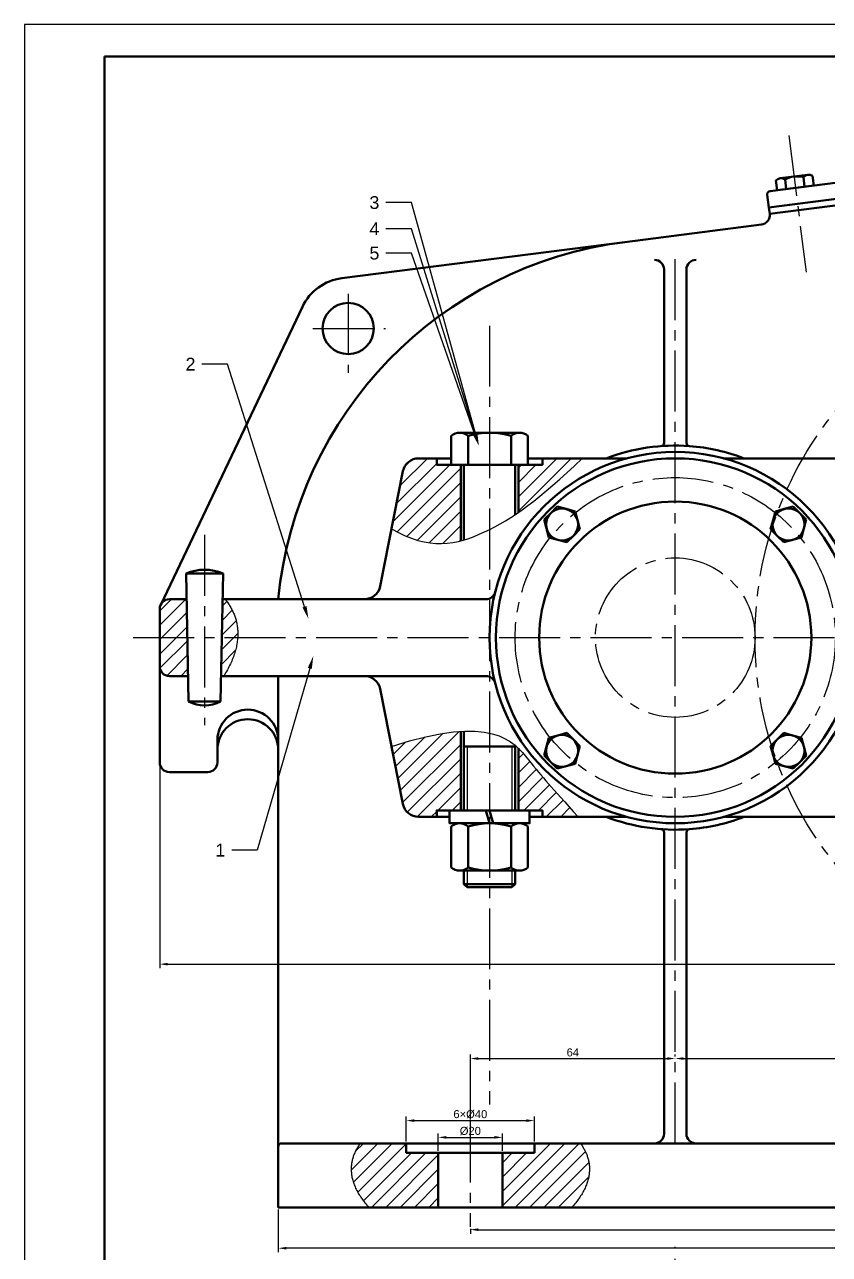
# Model space of a CAD drawing. Header units: millimetres. Extents: x 36 to 1225, y 31 to 872.
# Drawn here: x 36.4 to 287.8, y 488.3 to 872.5 of the extents above; entities that cross this region are included whole.
import ezdxf
from ezdxf import colors
from ezdxf.entities.mleader import LeaderData, LeaderLine
from ezdxf.math import Vec2, Vec3

# ---------------------------------------------------------------- set-up
doc = ezdxf.new("R2010")
doc.units = ezdxf.units.MM
doc.linetypes.add('CENTER2', pattern=[28.575, 19.05, -3.175, 3.175, -3.175])
doc.layers.get('0').update_dxf_attribs({"lineweight": 50})
doc.layers.add('中心线', color=1, linetype='CENTER2')
doc.layers.add('细实线', color=7, linetype='Continuous')
doc.layers.add('粗实线', color=7, linetype='Continuous', lineweight=50)
doc.styles.get("Standard").update_dxf_attribs({"font": 'arial.ttf'})
doc.dimstyles.new('ISO-25', dxfattribs={"dimtxt": 2.5, "dimasz": 2.5, "dimexe": 1.25, "dimexo": 0.625, "dimtad": 1, "dimtxsty": 'Standard', "dimcen": 2.5, "dimadec": 0, "dimazin": 0, "dimtfac": 1, "dimtmove": 0, "dimatfit": 3, "dimfxl": 1, "dimarcsym": 0})
pattern_1 = [(45, (-1008.6888, -2603.666), (-2.245064, 2.245064), [])]

# ---------------------------------------------------------------- blocks, each defined once
blk = doc.blocks.new('*U15')
for q in [(-2.89, 0), (2.89, 0)]:
    blk.add_line((0, 0), q)
blk = doc.blocks.new('*U16')
at = {"color": 0, "linetype": 'ByBlock', "lineweight": -2, "transparency": 16777216}
for p, rotation in [((1083.88, 3351.7), 59.99999999999999), ((1092.54, 3351.7), 299.9999999999999), ((1083.88, 3346.7), 120), ((1092.54, 3346.7), 240), ((1088.21, 3344.2), 180)]:
    blk.add_blockref('*U15', p, dxfattribs=dict(at, rotation=rotation))
blk.add_blockref('*U15', (1088.21, 3354.2), dxfattribs=at)
blk = doc.blocks.new('*U4')
blk.add_circle((35.36, -14.64), 5)
at = {"rotation": 135}
blk.add_blockref('*U16', (3173.08, 1584.12), dxfattribs=at)
blk = doc.blocks.new('*U5')
at = {"color": 0, "linetype": 'ByBlock', "lineweight": -2, "transparency": 16777216}
for p, rotation in [((1198.34, 3284.63), 90), ((1248.34, 3234.63), 180), ((1298.34, 3284.63), 270)]:
    blk.add_blockref('*U4', p, dxfattribs=dict(at, rotation=rotation))
blk.add_blockref('*U4', (1248.34, 3334.63), dxfattribs=at)
blk = doc.blocks.new('*D19')
at = {"layer": 'Defpoints', "color": 0, "transparency": 16777216}
for p in [(115.65, 502.96), (693.65, 502.96), (115.65, 490.21)]:
    blk.add_point(p, dxfattribs=at)
at = {"layer": '细实线', "color": 0, "lineweight": -2, "transparency": 16777216}
for p, q in [((115.65, 502.34), (115.65, 488.96)), ((693.65, 502.34), (693.65, 488.96)), ((691.15, 490.21), (118.15, 490.21))]:
    blk.add_line(p, q, dxfattribs=at)
at = {"layer": '细实线', "color": 0, "transparency": 16777216}
for points in [[(118.15, 490.63), (118.15, 489.8), (115.65, 490.21)], [(691.15, 490.63), (691.15, 489.8), (693.65, 490.21)]]:
    blk.add_solid(points, dxfattribs=at)
at = {"layer": '细实线', "color": 0, "transparency": 16777216, "insert": (404.65, 492.11), "char_height": 2.5, "attachment_point": 5}
blk.add_mtext('578', dxfattribs=at)
blk = doc.blocks.new('*D20')
at = {"layer": 'Defpoints', "color": 0, "transparency": 16777216}
for p in [(175.65, 496.85), (633.65, 496), (633.65, 493.9)]:
    blk.add_point(p, dxfattribs=at)
at = {"layer": '细实线', "color": 0, "lineweight": -2, "transparency": 16777216}
for p, q in [((175.65, 496.23), (175.65, 494.75)), ((178.15, 496), (631.15, 496)), ((633.65, 494.53), (633.65, 497.25))]:
    blk.add_line(p, q, dxfattribs=at)
at = {"layer": '细实线', "color": 0, "transparency": 16777216}
for points in [[(178.15, 496.42), (178.15, 495.59), (175.65, 496)], [(631.15, 496.42), (631.15, 495.59), (633.65, 496)]]:
    blk.add_solid(points, dxfattribs=at)
at = {"layer": '细实线', "color": 0, "transparency": 16777216, "insert": (404.65, 497.91), "char_height": 2.5, "attachment_point": 5}
blk.add_mtext('458', dxfattribs=at)
blk = doc.blocks.new('*D21')
at = {"layer": 'Defpoints', "color": 0, "transparency": 16777216}
for p in [(239.65, 549.47), (376.65, 549.47), (376.65, 549.47)]:
    blk.add_point(p, dxfattribs=at)
at = {"layer": '细实线', "color": 0, "lineweight": -2, "transparency": 16777216}
for p, q in [((239.65, 550.09), (239.65, 550.72)), ((242.15, 549.47), (374.15, 549.47)), ((376.65, 550.09), (376.65, 550.72))]:
    blk.add_line(p, q, dxfattribs=at)
at = {"layer": '细实线', "color": 0, "transparency": 16777216}
for points in [[(242.15, 549.88), (242.15, 549.05), (239.65, 549.47)], [(374.15, 549.88), (374.15, 549.05), (376.65, 549.47)]]:
    blk.add_solid(points, dxfattribs=at)
at = {"layer": '细实线', "color": 0, "transparency": 16777216, "insert": (308.15, 551.37), "char_height": 2.5, "attachment_point": 5}
blk.add_mtext('137', dxfattribs=at)
blk = doc.blocks.new('*D24')
at = {"layer": 'Defpoints', "color": 0, "transparency": 16777216}
for p in [(78.65, 641.96), (730.65, 641.96), (730.65, 578.95)]:
    blk.add_point(p, dxfattribs=at)
at = {"layer": '细实线', "color": 0, "lineweight": -2, "transparency": 16777216}
for p, q in [((78.65, 641.34), (78.65, 577.7)), ((730.65, 641.34), (730.65, 577.7)), ((81.15, 578.95), (728.15, 578.95))]:
    blk.add_line(p, q, dxfattribs=at)
at = {"layer": '细实线', "color": 0, "transparency": 16777216}
for points in [[(81.15, 579.37), (81.15, 578.53), (78.65, 578.95)], [(728.15, 579.37), (728.15, 578.53), (730.65, 578.95)]]:
    blk.add_solid(points, dxfattribs=at)
at = {"layer": '细实线', "color": 0, "transparency": 16777216, "insert": (404.65, 580.85), "char_height": 2.5, "attachment_point": 5}
blk.add_mtext('652', dxfattribs=at)
blk = doc.blocks.new('*D25')
at = {"layer": 'Defpoints', "color": 0, "transparency": 16777216}
for p in [(195.65, 530.07), (155.65, 522.96), (195.65, 522.96)]:
    blk.add_point(p, dxfattribs=at)
at = {"layer": '细实线', "color": 0, "lineweight": -2, "transparency": 16777216}
for p, q in [((155.65, 523.59), (155.65, 531.32)), ((195.65, 523.59), (195.65, 531.32)), ((158.15, 530.07), (193.15, 530.07))]:
    blk.add_line(p, q, dxfattribs=at)
at = {"layer": '细实线', "color": 0, "transparency": 16777216}
for points in [[(158.15, 530.49), (158.15, 529.66), (155.65, 530.07)], [(193.15, 530.49), (193.15, 529.66), (195.65, 530.07)]]:
    blk.add_solid(points, dxfattribs=at)
at = {"layer": '细实线', "color": 0, "transparency": 16777216, "insert": (175.65, 532.05), "char_height": 2.5, "attachment_point": 5}
blk.add_mtext('6×%%C40', dxfattribs=at)
blk = doc.blocks.new('*D26')
at = {"layer": 'Defpoints', "color": 0, "transparency": 16777216}
for p in [(185.65, 524.84), (165.65, 519.96), (185.65, 519.96)]:
    blk.add_point(p, dxfattribs=at)
at = {"layer": '细实线', "color": 0, "lineweight": -2, "transparency": 16777216}
for p, q in [((165.65, 520.59), (165.65, 526.09)), ((168.15, 524.84), (183.15, 524.84)), ((185.65, 520.59), (185.65, 526.09))]:
    blk.add_line(p, q, dxfattribs=at)
at = {"layer": '细实线', "color": 0, "transparency": 16777216}
for points in [[(168.15, 525.26), (168.15, 524.43), (165.65, 524.84)], [(183.15, 525.26), (183.15, 524.43), (185.65, 524.84)]]:
    blk.add_solid(points, dxfattribs=at)
at = {"layer": '细实线', "color": 0, "transparency": 16777216, "insert": (175.65, 526.82), "char_height": 2.5, "attachment_point": 5}
blk.add_mtext('%%C20', dxfattribs=at)
blk = doc.blocks.new('*D27')
at = {"layer": 'Defpoints', "color": 0, "transparency": 16777216}
for p in [(239.65, 549.47), (239.65, 549.47), (175.65, 529.75)]:
    blk.add_point(p, dxfattribs=at)
at = {"layer": '细实线', "color": 0, "lineweight": -2, "transparency": 16777216}
for p, q in [((175.65, 530.38), (175.65, 550.72)), ((178.15, 549.47), (237.15, 549.47)), ((239.65, 550.09), (239.65, 550.72))]:
    blk.add_line(p, q, dxfattribs=at)
at = {"layer": '细实线', "color": 0, "transparency": 16777216}
for points in [[(178.15, 549.88), (178.15, 549.05), (175.65, 549.47)], [(237.15, 549.88), (237.15, 549.05), (239.65, 549.47)]]:
    blk.add_solid(points, dxfattribs=at)
at = {"layer": '细实线', "color": 0, "transparency": 16777216, "insert": (207.65, 551.37), "char_height": 2.5, "attachment_point": 5}
blk.add_mtext('64', dxfattribs=at)

msp = doc.modelspace()

# ---------------------------------------------------------------- hatches: boundary and pattern name
at = {"layer": '细实线', "true_color": 0x000000}
h = msp.add_hatch(dxfattribs=at)
h.set_pattern_fill('ANSI31', color=18)
edge = h.paths.add_edge_path()
edge.add_line((172.651, 734.962), (165.151, 734.962))
edge.add_line((165.151, 734.962), (165.151, 736.962))
edge.add_line((165.151, 736.962), (159.509, 736.962))
edge.add_arc((159.509, 731.962), 5, 90, 168.81425)
edge.add_line((154.604, 732.932), (151.05, 714.962))
edge.add_spline(control_points=[(151.05, 714.962), (159.398, 710.056), (166.249, 709.602), (172.651, 711.225)], knot_values=[0, 0, 0, 0, 0.7174204, 0.7174204, 0.7174204, 0.7174204], degree=3, periodic=0)
edge.add_line((172.651, 711.225), (172.651, 734.962))
h = msp.add_hatch(dxfattribs=at)
h.set_pattern_fill('ANSI31', color=18)
edge = h.paths.add_edge_path()
edge.add_spline(control_points=[(190.651, 720.082), (196.286, 723.976), (202.586, 729.292), (210.601, 736.962)], knot_values=[1.3973893, 1.3973893, 1.3973893, 1.3973893, 2, 2, 2, 2], degree=3, periodic=0)
edge.add_line((210.601, 736.962), (198.151, 736.962))
edge.add_line((198.151, 736.962), (198.151, 734.962))
edge.add_line((198.151, 734.962), (190.651, 734.962))
edge.add_line((190.651, 734.962), (190.651, 720.082))
h = msp.add_hatch(dxfattribs=at)
h.set_pattern_fill('ANSI31', color=18)
h.paths.add_polyline_path([(87.007, 692.962), (81.647, 692.962, 0.4142136), (78.647, 689.962), (78.647, 680.962), (87.247, 680.962)])
h.paths.add_polyline_path([(87.247, 680.962), (78.647, 680.962), (78.647, 671.962, 0.4142136), (81.647, 668.962), (87.487, 668.962)])
edge = h.paths.add_edge_path()
edge.add_spline(control_points=[(102.986, 680.962), (103.43, 687.492), (99.029, 692.962)], knot_values=[0, 0, 0, 0.5378844, 0.5378844, 0.5378844], degree=2, periodic=0)
edge.add_line((99.029, 692.962), (98.287, 692.962))
edge.add_line((98.287, 692.962), (98.047, 680.962))
edge.add_line((98.047, 680.962), (102.986, 680.962))
edge = h.paths.add_edge_path()
edge.add_spline(control_points=[(98.647, 668.962), (102.604, 675.353), (102.986, 680.962)], knot_values=[0.5378844, 0.5378844, 0.5378844, 1, 1, 1], degree=2, periodic=0)
edge.add_line((102.986, 680.962), (98.047, 680.962))
edge.add_line((98.047, 680.962), (97.807, 668.962))
edge.add_line((97.807, 668.962), (98.647, 668.962))
h = msp.add_hatch(dxfattribs=at)
h.set_pattern_fill('ANSI31', color=18)
h.set_pattern_definition(pattern_1)
edge = h.paths.add_edge_path()
edge.add_spline(control_points=[(172.651, 651.702), (167.149, 651.367), (160.13, 649.967), (151.05, 646.962)], knot_values=[0, 0, 0, 0, 0.2889411, 0.2889411, 0.2889411, 0.2889411], degree=3, periodic=0)
edge.add_line((151.05, 646.962), (154.604, 628.992))
edge.add_arc((159.509, 629.962), 5, 191.18575, 270)
edge.add_line((159.509, 624.962), (165.151, 624.962))
edge.add_line((165.151, 624.962), (165.151, 626.962))
edge.add_line((165.151, 626.962), (172.651, 626.962))
edge.add_line((172.651, 626.962), (172.651, 651.702))
edge = h.paths.add_edge_path()
edge.add_line((190.651, 626.962), (194.151, 626.962))
edge.add_line((194.151, 626.962), (198.151, 626.962))
edge.add_line((198.151, 626.962), (198.151, 624.962))
edge.add_line((198.151, 624.962), (209.351, 624.962))
edge.add_spline(control_points=[(209.351, 624.962), (200.761, 634.498), (197.886, 637.629), (191.897, 645.209), (190.651, 646.408)], knot_values=[0.802384, 0.802384, 0.802384, 0.802384, 1.802384, 2, 2, 2, 2], degree=3, periodic=0)
edge.add_line((190.651, 646.408), (190.651, 626.962))
h = msp.add_hatch(dxfattribs=at)
h.set_pattern_fill('ANSI31', color=18)
h.set_pattern_definition(pattern_1)
edge = h.paths.add_edge_path()
edge.add_line((155.647, 519.962), (155.647, 522.962))
edge.add_line((155.647, 522.962), (141.225, 522.962))
edge.add_spline(control_points=[(141.225, 522.962), (134.506, 513.456), (143.968, 502.962)], knot_values=[0, 0, 0, 1, 1, 1], degree=2, periodic=0)
edge.add_line((143.968, 502.962), (165.647, 502.962))
edge.add_line((165.647, 502.962), (165.647, 519.962))
edge.add_line((165.647, 519.962), (155.647, 519.962))
edge = h.paths.add_edge_path()
edge.add_line((210.068, 522.962), (195.647, 522.962))
edge.add_line((195.647, 522.962), (195.647, 519.962))
edge.add_line((195.647, 519.962), (185.647, 519.962))
edge.add_line((185.647, 519.962), (185.647, 502.962))
edge.add_line((185.647, 502.962), (207.325, 502.962))
edge.add_spline(control_points=[(207.325, 502.962), (216.787, 513.456), (210.068, 522.962)], knot_values=[0, 0, 0, 1, 1, 1], degree=2, periodic=0)

# ---------------------------------------------------------------- linework, layer by layer
for p, q in [((286.743, 817.621), (348.519, 825.519)), ((268.888, 815.338), (269.142, 813.355)), ((269.142, 813.355), (269.142, 813.355)), ((223.851, 804.54), (266.547, 809.998)), ((223.851, 804.54), (135.493, 793.243)), ((233.151, 798.962), (233.151, 798.962)), ((236.151, 741.796), (236.151, 795.962)), ((243.151, 741.796), (243.151, 795.962)), ((123.21, 784.344), (78.937, 691.251)), ((169.651, 734.962), (169.651, 743.962)), ((181.651, 744.962), (172.301, 744.962)), ((181.651, 744.962), (191.001, 744.962)), ((193.651, 734.962), (193.651, 743.962)), ((159.509, 736.962), (169.651, 736.962)), ((172.651, 734.962), (172.651, 711.225)), ((173.651, 734.962), (173.651, 711.496)), ((189.651, 734.962), (189.651, 719.401)), ((190.651, 734.962), (190.651, 720.082)), ((193.651, 736.962), (224.551, 736.962)), ((254.75, 736.962), (266.204, 736.962)), ((266.204, 736.962), (333.822, 736.962)), ((154.604, 732.932), (147.497, 696.992)), ((87.647, 700.962), (86.847, 700.962)), ((86.847, 700.962), (87.647, 660.962)), ((87.647, 700.962), (92.647, 700.962)), ((97.647, 700.962), (92.647, 700.962)), ((97.647, 700.962), (98.447, 700.962)), ((98.447, 700.962), (97.647, 660.962)), ((81.647, 692.962), (87.007, 692.962)), ((98.287, 692.962), (116.411, 692.962)), ((116.411, 692.962), (180.524, 692.962)), ((141.651, 692.962), (142.592, 692.962)), ((78.647, 671.962), (78.647, 689.962)), ((78.647, 671.962), (78.647, 668.962)), ((78.647, 668.962), (78.647, 641.962)), ((81.647, 668.962), (87.487, 668.962)), ((97.807, 668.962), (115.647, 668.962)), ((115.647, 668.962), (141.651, 668.962)), ((115.647, 668.962), (115.647, 502.962)), ((141.651, 668.962), (180.524, 668.962)), ((141.651, 668.962), (142.592, 668.962)), ((154.604, 628.992), (147.497, 664.932)), ((87.647, 660.962), (97.647, 660.962)), ((172.651, 651.702), (172.651, 626.962)), ((173.651, 651.751), (173.651, 626.962)), ((96.647, 641.962), (96.647, 648.962)), ((173.651, 646.962), (189.651, 646.962)), ((189.651, 647.307), (189.651, 626.962)), ((190.651, 646.408), (190.651, 626.962)), ((81.647, 638.962), (93.647, 638.962)), ((180.533, 626.962), (181.651, 622.962)), ((181.651, 626.962), (182.768, 622.962)), ((159.509, 624.962), (169.151, 624.962)), ((181.651, 622.962), (172.301, 622.962)), ((181.651, 622.962), (191.001, 622.962)), ((194.151, 624.962), (224.551, 624.962)), ((254.75, 624.962), (266.204, 624.962)), ((266.204, 624.962), (333.822, 624.962)), ((169.651, 621.962), (169.651, 609.19)), ((174.951, 621.962), (174.951, 609.19)), ((188.351, 621.962), (188.351, 609.19)), ((193.651, 621.962), (193.651, 609.19)), ((236.151, 620.129), (236.151, 525.962)), ((243.151, 620.129), (243.151, 525.962)), ((181.651, 608.19), (172.301, 608.19)), ((173.651, 608.19), (173.651, 603.962)), ((181.651, 608.19), (191.001, 608.19)), ((189.651, 608.19), (189.651, 603.962)), ((173.651, 603.962), (174.651, 602.962)), ((173.651, 603.962), (189.651, 603.962)), ((188.651, 602.962), (189.651, 603.962)), ((174.651, 602.962), (188.651, 602.962)), ((246.151, 522.962), (116.647, 522.962)), ((155.647, 522.962), (155.647, 519.962)), ((195.647, 522.962), (195.647, 519.962)), ((246.151, 522.962), (383.151, 522.962)), ((115.647, 521.962), (115.647, 502.962)), ((155.647, 519.962), (175.647, 519.962)), ((165.647, 519.962), (165.647, 502.962)), ((195.647, 519.962), (175.647, 519.962)), ((185.647, 519.962), (185.647, 502.962)), ((693.647, 502.962), (115.647, 502.962))]:
    msp.add_line(p, q)
msp.add_lwpolyline([(365.381, 827.675), (268.888, 815.338), (268.381, 819.306, -0.4142136), (269.246, 820.425), (481.518, 847.564, -0.4142136), (482.637, 846.699), (483.144, 842.731), (477.193, 841.97)], format="xyb")
for points in [[(350.756, 823.789), (269.142, 813.355)], [(268.888, 815.338), (286.743, 817.621)], [(165.151, 736.962), (165.151, 734.962), (181.651, 734.962)], [(198.151, 736.962), (198.151, 734.962), (181.651, 734.962)], [(165.151, 624.962), (165.151, 626.962), (181.651, 626.962)], [(198.151, 624.962), (198.151, 626.962), (181.651, 626.962)]]:
    msp.add_lwpolyline(points)
msp.add_lwpolyline([(169.151, 626.962), (194.151, 626.962), (194.151, 622.962), (169.151, 622.962)], close=True)
for centre, radius in [((137.499, 777.548), 8), ((239.651, 680.962), 58), ((239.651, 680.962), 56), ((239.651, 680.962), 42.5)]:
    msp.add_circle(centre, radius)
for centre, radius, start, end in [((266.166, 812.974), 3, 277.28568, 7.28568), ((239.651, 680.962), 124.583, 97.28568, 174.47263), ((233.151, 795.962), 3, 0, 90), ((246.151, 795.962), 3, 90, 180), ((137.499, 777.548), 15.823, 97.28568, 154.56552), ((235.151, 741.796), 1, 274.23058, 0), ((244.151, 741.796), 1, 180, 265.76942), ((239.651, 680.962), 60, 85.76942, 111.03947), ((239.651, 680.962), 60, 68.96053, 85.76942), ((159.509, 731.962), 5, 90, 168.81425), ((92.647, 687.546), 14.617, 66.62126, 113.37874), ((142.592, 697.962), 5, 270, 348.81425), ((81.647, 689.962), 3, 90, 180), ((180.524, 695.962), 3, 270, 345.76488), ((81.647, 671.962), 3, 180, 270), ((142.592, 663.962), 5, 11.18575, 90), ((180.524, 665.962), 3, 14.23512, 90), ((92.647, 670.779), 11.017, 243.00853, 296.99147), ((106.147, 648.962), 9.5, 0, 180), ((106.147, 645.962), 9.5, 0, 180), ((81.647, 641.962), 3, 180, 270), ((93.647, 641.962), 3, 270, 0), ((159.509, 629.962), 5, 191.18575, 270), ((239.651, 680.962), 60, 248.96053, 274.23058), ((239.651, 680.962), 60, 274.23058, 291.03947), ((235.151, 620.129), 1, 0, 85.76942), ((244.151, 620.129), 1, 94.23058, 180), ((116.647, 521.962), 1, 90, 180), ((233.151, 525.962), 3, 270, 0), ((246.151, 525.962), 3, 180, 270)]:
    msp.add_arc(centre, radius, start, end)
at = {"layer": '中心线'}
for p, q in [((275.085, 837.84), (280.547, 795.119)), ((239.651, 522.962), (239.651, 801.68)), ((137.499, 788.375), (137.499, 763.66)), ((126.443, 777.548), (149.118, 777.548)), ((181.651, 778.416), (181.651, 626.962)), ((92.647, 713.042), (92.647, 653.66)), ((70.342, 680.962), (376.651, 680.962)), ((181.651, 624.962), (181.651, 535.07)), ((175.647, 529.752), (175.647, 496.854)), ((239.651, 90.032), (239.651, 490.63))]:
    msp.add_line(p, q, dxfattribs=at)
for centre, radius in [((376.651, 680.962), 112.09), ((239.651, 680.962), 50), ((239.651, 680.962), 24.91)]:
    msp.add_circle(centre, radius, dxfattribs=at)
at = {"layer": '粗实线'}
for p, q in [((1215.434, 862.472), (61.434, 862.472)), ((61.434, 862.472), (61.434, 41.472)), ((271.455, 820.707), (271.069, 823.728)), ((281.02, 825.559), (272.43, 824.46)), ((274.318, 821.073), (273.932, 824.094)), ((280.045, 821.806), (279.659, 824.826)), ((282.909, 822.172), (282.522, 825.192)), ((277.182, 821.439), (271.455, 820.707)), ((277.182, 821.439), (282.909, 822.172)), ((174.951, 734.962), (174.951, 743.962)), ((188.351, 734.962), (188.351, 743.962))]:
    msp.add_line(p, q, dxfattribs=at)
for centre, radius, start, end in [((272.704, 822.321), 2.157, 55.28524, 139.28612), ((277.714, 817.275), 7.797, 75.5559, 119.01546), ((281.294, 823.419), 2.157, 55.28524, 139.28612), ((172.301, 740.951), 4.011, 48.65115, 131.34885), ((181.651, 722.642), 22.348, 72.55433, 107.44567), ((191.001, 740.951), 4.011, 48.65115, 131.34885), ((172.301, 618.951), 4.011, 48.65115, 131.34885), ((181.651, 600.017), 22.945, 73.02211, 106.97789), ((191.001, 618.951), 4.011, 48.65115, 131.34885), ((172.301, 612.202), 4.011, 228.65115, 311.34885), ((181.651, 630.511), 22.348, 252.55433, 287.44567), ((191.001, 612.202), 4.011, 228.65115, 311.34885)]:
    msp.add_arc(centre, radius, start, end, dxfattribs=at)
at = {"layer": '细实线'}
for p, q in [((1225.434, 872.472), (36.434, 872.472)), ((36.434, 872.472), (36.434, 31.472)), ((174.651, 646.962), (174.651, 626.962)), ((188.651, 646.962), (188.651, 626.962)), ((174.651, 608.19), (174.651, 602.962)), ((188.651, 608.19), (188.651, 602.962))]:
    msp.add_line(p, q, dxfattribs=at)
for points, degree in [([(151.05, 714.962), (162.686, 708.123), (180.144, 711.748), (197.3, 724.233), (210.601, 736.962)], 3), ([(99.029, 692.962), (107.211, 682.791), (98.647, 668.962)], 2), ([(151.05, 646.962), (182.474, 657.361), (195.96, 639.728), (200.761, 634.498), (209.351, 624.962)], 3), ([(141.225, 522.962), (134.506, 513.456), (143.968, 502.962)], 2), ([(210.068, 522.962), (216.787, 513.456), (207.325, 502.962)], 2)]:
    msp.add_open_spline(points, degree=degree, dxfattribs=at)

# ---------------------------------------------------------------- block references
msp.add_blockref('*U5', (-1008.689, -2603.666))

# ---------------------------------------------------------------- dimensions: what is measured, and where the dimension line sits
for base, p1, p2, picture, middle in [((730.647, 578.949), (78.647, 641.962), (730.647, 641.962), '*D24', (404.647, 578.949)), ((115.647, 490.213), (693.647, 502.962), (115.647, 502.962), '*D19', (404.647, 490.213)), ((633.647, 496.004), (175.647, 496.854), (633.647, 493.903), '*D20', (404.647, 496.004))]:
    dim = msp.add_linear_dim(base=base, p1=p1, p2=p2, dimstyle='ISO-25', dxfattribs=at)
    dim.commit()
    dim.dimension.update_dxf_attribs({"geometry": picture, "text_midpoint": middle, "dimtype": 160})
dim = msp.add_linear_dim(base=(239.651, 549.465), p1=(175.647, 529.752), p2=(239.651, 549.465), dimstyle='ISO-25', dxfattribs=at)
dim.commit()
dim.dimension.update_dxf_attribs({"geometry": '*D27', "text_midpoint": (207.649, 551.367)})
dim = msp.add_linear_dim(base=(376.651, 549.465), p1=(239.651, 549.465), p2=(376.651, 549.465), angle=180, dimstyle='ISO-25', dxfattribs=at)
dim.commit()
dim.dimension.update_dxf_attribs({"geometry": '*D21', "text_midpoint": (308.151, 551.368)})
for base, p1, p2, text, picture, middle in [((195.647, 530.074), (155.647, 522.962), (195.647, 522.962), '6×%%C40', '*D25', (175.647, 532.045)), ((185.647, 524.844), (165.647, 519.962), (185.647, 519.962), '%%C<>', '*D26', (175.647, 526.815))]:
    dim = msp.add_linear_dim(base=base, p1=p1, p2=p2, text=text, dimstyle='ISO-25', dxfattribs=at)
    dim.commit()
    dim.dimension.update_dxf_attribs({"geometry": picture, "text_midpoint": middle})

# ---------------------------------------------------------------- leaders
ml = msp.add_multileader_mtext('Standard', dxfattribs=at)
ml.set_content('3', color=256)
ml.set_leader_properties()
ml.build(insert=Vec2(0, 0))
ctx = ml.context
ctx.base_point, ctx.plane_origin = Vec3(142.616, 816.844), Vec3(178.297, 740.911)
ctx.text_align_type = 2
notes = []
notes.append((ctx, [(0, (1, 1, 0), (157.235, 816.844), (-1, 0), 8, [(0, [(178.297, 740.911)], 0, [])])]))
ctx.mtext.insert, ctx.mtext.alignment, ctx.mtext.flow_direction = Vec3(147.235, 818.88), 3, 5
ml = msp.add_multileader_mtext('Standard', dxfattribs=at)
ml.set_content('4', color=256)
ml.set_leader_properties()
ml.build(insert=Vec2(0, 0))
ctx = ml.context
ctx.base_point, ctx.plane_origin = Vec3(142.469, 808.691), Vec3(178.297, 740.911)
ctx.text_align_type = 2
notes.append((ctx, [(0, (1, 1, 0), (157.235, 808.691), (-1, 0), 8, [(0, [(178.297, 740.911)], 0, [])])]))
ctx.mtext.insert, ctx.mtext.alignment, ctx.mtext.flow_direction = Vec3(147.235, 810.691), 3, 5
ml = msp.add_multileader_mtext('Standard', dxfattribs=at)
ml.set_content('5', color=256)
ml.set_leader_properties()
ml.build(insert=Vec2(0, 0))
ctx = ml.context
ctx.base_point, ctx.plane_origin = Vec3(142.583, 801.04), Vec3(178.297, 740.911)
ctx.text_align_type = 2
notes.append((ctx, [(0, (1, 1, 0), (157.235, 801.04), (-1, 0), 8, [(0, [(178.297, 740.911)], 0, [])])]))
ctx.mtext.insert, ctx.mtext.alignment, ctx.mtext.flow_direction = Vec3(147.235, 803.074), 3, 5
ml = msp.add_multileader_mtext('Standard', dxfattribs=at)
ml.set_content('2', color=256)
ml.set_leader_properties()
ml.build(insert=Vec2(0, 0))
ctx = ml.context
ctx.base_point, ctx.plane_origin = Vec3(85.159, 766.41), Vec3(125.083, 686.79)
ctx.text_align_type = 2
notes.append((ctx, [(0, (1, 1, 0), (99.808, 766.41), (-1, 0), 8, [(0, [(125.083, 686.79)], 0, [])])]))
ctx.mtext.insert, ctx.mtext.alignment, ctx.mtext.flow_direction = Vec3(89.808, 768.41), 3, 5
ml = msp.add_multileader_mtext('Standard', dxfattribs=at)
ml.set_content('1', color=256)
ml.set_leader_properties()
ml.build(insert=Vec2(0, 0))
ctx = ml.context
ctx.base_point, ctx.plane_origin = Vec3(95.647, 614.58), Vec3(126.603, 675.198)
ctx.text_align_type = 2
notes.append((ctx, [(0, (1, 1, 0), (109.12, 614.58), (-1, 0), 8, [(0, [(126.603, 675.198)], 0, [])])]))
ctx.mtext.insert, ctx.mtext.alignment, ctx.mtext.flow_direction = Vec3(99.12, 616.58), 3, 5
for ctx, leaders in notes:
    for number, flags, end, landing, length, lines in leaders:
        leader = LeaderData()
        leader.index, (leader.has_last_leader_line, leader.has_dogleg_vector, leader.attachment_direction) = number, flags
        leader.last_leader_point, leader.dogleg_vector, leader.dogleg_length = Vec3(end), Vec3(landing), length
        for number, points, colour, breaks in lines:
            line = LeaderLine()
            line.index, line.vertices, line.color, line.breaks = number, Vec3.list(points), colors.encode_raw_color(colour), breaks
            leader.lines.append(line)
        ctx.leaders.append(leader)

doc.saveas('drawing.dxf')
